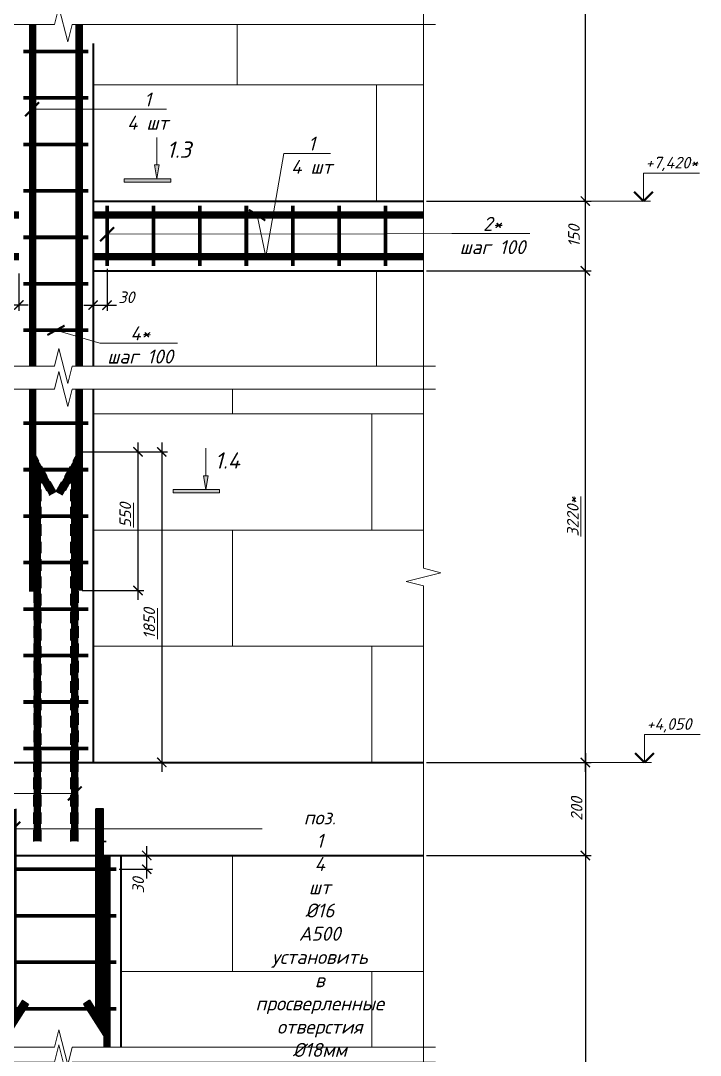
# Model space of a CAD drawing. Header units: millimetres. Extents: x -1807136 to 209800, y 0 to 410608.
# Drawn here: x 17812 to 19276, y 41194 to 43420 of the extents above; entities that cross this region are included whole.
import ezdxf
from ezdxf import colors
from ezdxf.entities.mleader import LeaderData, LeaderLine
from ezdxf.enums import TextEntityAlignment as Align
from ezdxf.math import Vec2, Vec3

# ---------------------------------------------------------------- set-up
doc = ezdxf.new("R2010")
doc.units = ezdxf.units.MM
doc.header["$PDMODE"] = 3
doc.linetypes.add('DASHED2', pattern=[0.375, 0.25, -0.125])
doc.layers.get('0').update_dxf_attribs({"lineweight": 5})
doc.layers.get('Defpoints').update_dxf_attribs({"lineweight": 0})
for name, color, linetype, lineweight in [('#Dimensions', 7, 'Continuous', 9), ('#Арматура', 152, 'Continuous', 30), ('#Бетон разрез', 22, 'Continuous', 40), ('#Выноски', 7, 'Continuous', 15), ('#Газобетон вид', 150, 'Continuous', 18), ('#разм', 7, 'Continuous', 9), ('A-okno', 7, 'Continuous', 0), ('k_ Размеры', 7, 'Continuous', 15)]:
    doc.layers.add(name, color=color, linetype=linetype, lineweight=lineweight)
doc.layers.add('#Арматура вид_2', color=7, linetype='Continuous', lineweight=35, true_color=0x616161)
doc.styles.add('STEP PR', font='isocpeui.ttf')
doc.dimstyles.new('SPDS', dxfattribs={"dimscale": 10, "dimtxt": 2.5, "dimasz": 2, "dimexe": 1.25, "dimexo": 0.625, "dimtad": 1, "dimdec": 0, "dimrnd": 0.001, "dimtxsty": 'STEP PR', "dimblk": 'ARCHTICK', "dimcen": 2.5, "dimdle": 2, "dimclrd": 256, "dimclre": 256, "dimclrt": 7, "dimadec": 0, "dimazin": 2, "dimtfac": 0.75, "dimtdec": 0, "dimtmove": 1, "dimatfit": 3, "dimfxl": 1, "dimtolj": 1, "dimarcsym": 1})

# ---------------------------------------------------------------- blocks, each defined once
blk = doc.blocks.new('_ArchTick')
at = {"color": 0, "linetype": 'ByBlock', "const_width": 0.15}
blk.add_lwpolyline([(-0.5, -0.5), (0.5, 0.5)], dxfattribs=at)
blk = doc.blocks.new('*D85')
at = {"layer": '#Dimensions', "lineweight": -2, "transparency": 16777216}
for p, q in [((18116.2, 42512.5), (18116.2, 41804.1)), ((17942.6, 42492.5), (18128.7, 42492.5)), ((17974.6, 41824.1), (18128.7, 41824.1))]:
    blk.add_line(p, q, dxfattribs=at)
at = {"layer": 'Defpoints', "color": 0, "transparency": 16777216}
for p in [(17936.3, 42492.5), (17968.3, 41824.1), (18116.2, 41824.1)]:
    blk.add_point(p, dxfattribs=at)
at = {"layer": '#Dimensions', "lineweight": -2, "transparency": 16777216, "xscale": 20, "yscale": 20, "zscale": 20}
for p, rotation in [((18116.2, 42492.5), 90), ((18116.2, 41824.1), 270)]:
    blk.add_blockref('_ArchTick', p, dxfattribs=dict(at, rotation=rotation))
at = {"layer": '#Dimensions', "transparency": 16777216, "insert": (18089.2, 42123.1), "char_height": 25, "attachment_point": 5, "rotation": 90, "style": 'STEP PR'}
blk.add_mtext('\\A1;\\L1850', dxfattribs=at)
blk = doc.blocks.new('*U425')
at = {"color": 0, "linetype": 'ByBlock', "lineweight": -2}
for p, q in [((68.511, 0), (68.823, 1.25)), ((68.823, 1.25), (69.448, -1.25)), ((68.511, 0), (0, 0)), ((69.448, -1.25), (69.761, 0)), ((138.271, 0), (69.761, 0))]:
    blk.add_line(p, q, dxfattribs=at)
blk = doc.blocks.new('*U97')
at = {"layer": '#разм', "ltscale": 100, "elevation": 0}
for points in [[(4577173, -920400), (4578375, -920400)], [(4577173, -921000), (4577173, -920400)], [(4575899, -921000), (4577323, -921000)]]:
    blk.add_lwpolyline(points, dxfattribs=at)
at = {"layer": 'A-okno', "color": 0, "lineweight": 50, "ltscale": 100, "elevation": 0}
for points in [[(4577173, -921000), (4576973, -920800)], [(4577173, -921000), (4577373, -920800)]]:
    blk.add_lwpolyline(points, dxfattribs=at)
at = {"layer": '#разм', "style": 'STEP PR'}
for tag, p in [('ОТМЕТКА', (4577216, -920299)), ('ПРИМЕЧАНИЕ', (4577314, -920711))]:
    blk.add_attdef(tag, p, '', height=250, dxfattribs=at)
blk = doc.blocks.new('*U108')
at = {"color": 0, "linetype": 'ByBlock', "lineweight": -2}
for p, q in [((26.107, 0), (26.419, 1.25)), ((26.419, 1.25), (27.044, -1.25)), ((26.107, 0), (0, 0)), ((27.044, -1.25), (27.357, 0)), ((53.463, 0), (27.357, 0))]:
    blk.add_line(p, q, dxfattribs=at)
blk = doc.blocks.new('*U114')
at = {"ltscale": 100}
h = blk.add_hatch(color=256, dxfattribs=at)
h.dxf.hatch_style = 1
h.paths.add_polyline_path([(1415, 1070), (1365, 1070), (1315, 1070), (1365, 770)])
h = blk.add_hatch(color=256, dxfattribs=at)
h.dxf.hatch_style = 1
h.paths.add_polyline_path([(1665, 700), (1665, 770), (665, 770), (665, 700)])
at = {"linetype": 'Continuous', "ltscale": 100}
for p, q in [((1365, 770), (1315, 1070)), ((1315, 1070), (1365, 1070)), ((1415, 1070), (1365, 1070)), ((1365, 770), (1415, 1070)), ((1665, 770), (665, 770)), ((665, 700), (1665, 700)), ((1665, 700), (1665, 770))]:
    blk.add_line(p, q, dxfattribs=at)
at = {"linetype": 'Continuous', "ltscale": 100, "extrusion": (1, -1e-16, 0), "elevation": 1365}
blk.add_lwpolyline([(1660, 0), (1070, 0)], dxfattribs=at)
at = {"linetype": 'Continuous', "ltscale": 100}
blk.add_lwpolyline([(665, 700), (665, 770)], dxfattribs=at)
at = {"ltscale": 100, "style": 'STEP PR'}
blk.add_attdef('Nh', text='', height=350, dxfattribs=at).set_placement((1799, 1222), align=Align.RIGHT)
blk = doc.blocks.new('*D109')
at = {"layer": '#Dimensions', "lineweight": -2, "transparency": 16777216}
for p, q in [((19028.5, 41804.1), (19028.5, 42902.3)), ((18686.1, 42882.3), (19041, 42882.3)), ((18686.1, 41824.1), (19041, 41824.1))]:
    blk.add_line(p, q, dxfattribs=at)
at = {"layer": 'Defpoints', "color": 0, "transparency": 16777216}
for p in [(18679.9, 42882.3), (19028.5, 42882.3), (18679.9, 41824.1)]:
    blk.add_point(p, dxfattribs=at)
at = {"layer": '#Dimensions', "lineweight": -2, "transparency": 16777216, "xscale": 20, "yscale": 20, "zscale": 20}
for p, rotation in [((19028.5, 42882.3), 90), ((19028.5, 41824.1), 270)]:
    blk.add_blockref('_ArchTick', p, dxfattribs=dict(at, rotation=rotation))
at = {"layer": '#Dimensions', "transparency": 16777216, "insert": (19001.5, 42353.2), "char_height": 25, "attachment_point": 5, "rotation": 90, "style": 'STEP PR'}
blk.add_mtext('\\A1;\\L3220*\\P', dxfattribs=at)
blk = doc.blocks.new('*D110')
at = {"layer": '#Dimensions', "lineweight": -2, "transparency": 16777216}
for p, q in [((19028.5, 42862.3), (19028.5, 43052.3)), ((18686.1, 43032.3), (19041, 43032.3)), ((18686.1, 42882.3), (19041, 42882.3))]:
    blk.add_line(p, q, dxfattribs=at)
at = {"layer": 'Defpoints', "color": 0, "transparency": 16777216}
for p in [(18679.9, 43032.3), (19028.5, 43032.3), (18679.9, 42882.3)]:
    blk.add_point(p, dxfattribs=at)
at = {"layer": '#Dimensions', "lineweight": -2, "transparency": 16777216, "xscale": 20, "yscale": 20, "zscale": 20}
for p, rotation in [((19028.5, 43032.3), 90), ((19028.5, 42882.3), 270)]:
    blk.add_blockref('_ArchTick', p, dxfattribs=dict(at, rotation=rotation))
at = {"layer": '#Dimensions', "transparency": 16777216, "insert": (19004, 42957.3), "char_height": 25, "attachment_point": 5, "rotation": 90, "style": 'STEP PR'}
blk.add_mtext('\\A1;150', dxfattribs=at)
blk = doc.blocks.new('*D111')
at = {"layer": '#Dimensions', "lineweight": -2, "transparency": 16777216}
for p, q in [((19028.5, 43012.3), (19028.5, 44140.9)), ((18686.1, 44120.9), (19041, 44120.9)), ((18686.1, 43032.3), (19041, 43032.3))]:
    blk.add_line(p, q, dxfattribs=at)
at = {"layer": 'Defpoints', "color": 0, "transparency": 16777216}
for p in [(18679.9, 44120.9), (19028.5, 44120.9), (18679.9, 43032.3)]:
    blk.add_point(p, dxfattribs=at)
at = {"layer": '#Dimensions', "lineweight": -2, "transparency": 16777216, "xscale": 20, "yscale": 20, "zscale": 20}
for p, rotation in [((19028.5, 44120.9), 90), ((19028.5, 43032.3), 270)]:
    blk.add_blockref('_ArchTick', p, dxfattribs=dict(at, rotation=rotation))
at = {"layer": '#Dimensions', "transparency": 16777216, "insert": (19001.5, 43576.6), "char_height": 25, "attachment_point": 5, "rotation": 90, "style": 'STEP PR'}
blk.add_mtext('\\A1;\\L2980*', dxfattribs=at)
blk = doc.blocks.new('*D130')
at = {"layer": '#Dimensions', "lineweight": -2, "transparency": 16777216}
for p, q in [((17998.3, 42886.1), (17998.3, 42795.8)), ((17968.3, 42876.1), (17968.3, 42795.8)), ((17948.3, 42808.3), (18018.3, 42808.3))]:
    blk.add_line(p, q, dxfattribs=at)
at = {"layer": 'Defpoints', "color": 0, "transparency": 16777216}
for p in [(17998.3, 42892.3), (17968.3, 42882.3), (17998.3, 42808.3)]:
    blk.add_point(p, dxfattribs=at)
at = {"layer": '#Dimensions', "lineweight": -2, "transparency": 16777216, "xscale": 20, "yscale": 20, "zscale": 20, "rotation": 180}
blk.add_blockref('_ArchTick', (17968.3, 42808.3), dxfattribs=at)
at = {"layer": '#Dimensions', "lineweight": -2, "transparency": 16777216, "xscale": 20, "yscale": 20, "zscale": 20}
blk.add_blockref('_ArchTick', (17998.3, 42808.3), dxfattribs=at)
at = {"layer": '#Dimensions', "transparency": 16777216, "insert": (18040, 42825.2), "char_height": 25, "attachment_point": 5, "style": 'STEP PR'}
blk.add_mtext('\\A1;30', dxfattribs=at)
blk = doc.blocks.new('*D131')
at = {"layer": '#Dimensions', "lineweight": -2, "transparency": 16777216}
for p, q in [((17778.3, 42886.1), (17778.3, 42795.8)), ((17808.3, 42876.1), (17808.3, 42795.8)), ((17828.3, 42808.3), (17758.3, 42808.3))]:
    blk.add_line(p, q, dxfattribs=at)
at = {"layer": 'Defpoints', "color": 0, "transparency": 16777216}
for p in [(17778.3, 42892.3), (17808.3, 42882.3), (17778.3, 42808.3)]:
    blk.add_point(p, dxfattribs=at)
at = {"layer": '#Dimensions', "lineweight": -2, "transparency": 16777216, "xscale": 20, "yscale": 20, "zscale": 20, "rotation": 180}
blk.add_blockref('_ArchTick', (17778.3, 42808.3), dxfattribs=at)
at = {"layer": '#Dimensions', "lineweight": -2, "transparency": 16777216, "xscale": 20, "yscale": 20, "zscale": 20}
blk.add_blockref('_ArchTick', (17808.3, 42808.3), dxfattribs=at)
at = {"layer": '#Dimensions', "transparency": 16777216, "insert": (17739.3, 42823.6), "char_height": 25, "attachment_point": 5, "style": 'STEP PR'}
blk.add_mtext('\\A1;30', dxfattribs=at)
blk = doc.blocks.new('*D181')
at = {"layer": 'Defpoints', "color": 0, "transparency": 16777216}
for p in [(17938.3, 42492.5), (17938.3, 42193.9), (18064.9, 42193.9)]:
    blk.add_point(p, dxfattribs=at)
at = {"layer": 'k_ Размеры', "lineweight": -2, "transparency": 16777216}
for p, q in [((18064.9, 42512.5), (18064.9, 42173.9)), ((17944.6, 42492.5), (18077.4, 42492.5)), ((17944.6, 42193.9), (18077.4, 42193.9))]:
    blk.add_line(p, q, dxfattribs=at)
at = {"layer": 'k_ Размеры', "lineweight": -2, "transparency": 16777216, "xscale": 20, "yscale": 20, "zscale": 20}
for p, rotation in [((18064.9, 42492.5), 90), ((18064.9, 42193.9), 270)]:
    blk.add_blockref('_ArchTick', p, dxfattribs=dict(at, rotation=rotation))
at = {"layer": 'k_ Размеры', "color": 7, "transparency": 16777216, "insert": (18037.6, 42356.2), "char_height": 25, "attachment_point": 5, "rotation": 90, "style": 'STEP PR'}
blk.add_mtext('\\A1;\\L550', dxfattribs=at)
blk = doc.blocks.new('*D422')
at = {"layer": 'Defpoints', "color": 0, "transparency": 16777216}
for p in [(18018.3, 41624.1), (18083.7, 41624.1), (18018.3, 41594.1)]:
    blk.add_point(p, dxfattribs=at)
at = {"layer": 'k_ Размеры', "lineweight": -2, "transparency": 16777216}
for p, q in [((18083.7, 41574.1), (18083.7, 41644.1)), ((18024.6, 41624.1), (18096.2, 41624.1)), ((18024.6, 41594.1), (18096.2, 41594.1))]:
    blk.add_line(p, q, dxfattribs=at)
at = {"layer": 'k_ Размеры', "lineweight": -2, "transparency": 16777216, "xscale": 20, "yscale": 20, "zscale": 20}
for p, rotation in [((18083.7, 41624.1), 90), ((18083.7, 41594.1), 270)]:
    blk.add_blockref('_ArchTick', p, dxfattribs=dict(at, rotation=rotation))
at = {"layer": 'k_ Размеры', "color": 7, "transparency": 16777216, "insert": (18065.4, 41559.7), "char_height": 25, "attachment_point": 5, "rotation": 90, "style": 'STEP PR'}
blk.add_mtext('\\A1;30', dxfattribs=at)
blk = doc.blocks.new('*D426')
at = {"layer": 'Defpoints', "color": 0, "transparency": 16777216}
for p in [(18679.9, 41824.1), (18679.9, 41624.1), (19028.5, 41624.1)]:
    blk.add_point(p, dxfattribs=at)
at = {"layer": 'k_ Размеры', "lineweight": -2, "transparency": 16777216}
for p, q in [((19028.5, 41844.1), (19028.5, 41604.1)), ((18686.1, 41824.1), (19041, 41824.1)), ((18686.1, 41624.1), (19041, 41624.1))]:
    blk.add_line(p, q, dxfattribs=at)
at = {"layer": 'k_ Размеры', "lineweight": -2, "transparency": 16777216, "xscale": 20, "yscale": 20, "zscale": 20}
for p, rotation in [((19028.5, 41824.1), 90), ((19028.5, 41624.1), 270)]:
    blk.add_blockref('_ArchTick', p, dxfattribs=dict(at, rotation=rotation))
at = {"layer": 'k_ Размеры', "color": 7, "transparency": 16777216, "insert": (19009.8, 41724.1), "char_height": 25, "attachment_point": 5, "rotation": 90, "style": 'STEP PR'}
blk.add_mtext('\\A1;200', dxfattribs=at)
blk = doc.blocks.new('*D427')
at = {"layer": 'Defpoints', "color": 0, "transparency": 16777216}
for p in [(18679.9, 41624.1), (18679.9, 40375.3), (19028.5, 40375.3)]:
    blk.add_point(p, dxfattribs=at)
at = {"layer": 'k_ Размеры', "lineweight": -2, "transparency": 16777216}
for p, q in [((19028.5, 41644.1), (19028.5, 40355.3)), ((18686.1, 41624.1), (19041, 41624.1)), ((18686.1, 40375.3), (19041, 40375.3))]:
    blk.add_line(p, q, dxfattribs=at)
at = {"layer": 'k_ Размеры', "lineweight": -2, "transparency": 16777216, "xscale": 20, "yscale": 20, "zscale": 20}
for p, rotation in [((19028.5, 41624.1), 90), ((19028.5, 40375.3), 270)]:
    blk.add_blockref('_ArchTick', p, dxfattribs=dict(at, rotation=rotation))
at = {"layer": 'k_ Размеры', "color": 7, "transparency": 16777216, "insert": (19009.8, 40999.7), "char_height": 25, "attachment_point": 5, "rotation": 90, "style": 'STEP PR'}
blk.add_mtext('\\A1;3850', dxfattribs=at)

msp = doc.modelspace()

# ---------------------------------------------------------------- linework, layer by layer
at = {"layer": '#Арматура'}
for points, const_width in [([(17838.3325, 43412.33549), (17838.3325, 42677.08904)], 16), ([(17938.3325, 43412.33549), (17938.3325, 42677.08904)], 16), ([(17958.3325, 43354.14653), (17818.3325, 43354.14653)], 8), ([(17958.3325, 43254.14653), (17818.3325, 43254.14653)], 8), ([(17958.3325, 43154.14653), (17818.3325, 43154.14653)], 8), ([(17958.3325, 43054.14653), (17818.3325, 43054.14653)], 8), ([(17998.3325, 42892.31395), (17998.3325, 43022.31395)], 8), ([(18098.3325, 42892.31395), (18098.3325, 43022.31395)], 8), ([(18198.3325, 42892.31395), (18198.3325, 43022.31395)], 8), ([(18298.3325, 42892.31395), (18298.3325, 43022.31395)], 8), ([(18398.3325, 42892.31395), (18398.3325, 43022.31395)], 8), ([(18498.3325, 42892.31395), (18498.3325, 43022.31395)], 8), ([(18598.3325, 42892.31395), (18598.3325, 43022.31395)], 8), ([(17128.45433, 43002.31395), (17808.3325, 43002.31395)], 16), ([(17968.3325, 43002.31395), (18679.85115, 43002.31395)], 16), ([(17958.3325, 42954.14653), (17818.3325, 42954.14653)], 8), ([(17128.45433, 42912.31395), (17808.3325, 42912.31395)], 16), ([(17968.3325, 42912.31395), (18679.85115, 42912.31395)], 16), ([(17958.3325, 42854.14653), (17818.3325, 42854.14653)], 8), ([(17958.3325, 42754.14653), (17818.3325, 42754.14653)], 8), ([(17838.3325, 42627.72901), (17838.3325, 42191.60116)], 16), ([(17938.3325, 42627.72901), (17938.3325, 42193.94219)], 16), ([(17958.3325, 42554.14653), (17818.3325, 42554.14653)], 8), ([(17958.3325, 42454.14653), (17818.3325, 42454.14653)], 8), ([(17958.3325, 42354.14653), (17818.3325, 42354.14653)], 8), ([(17958.3325, 42254.14653), (17818.3325, 42254.14653)], 8), ([(17958.3325, 42154.14653), (17818.3325, 42154.14653)], 8), ([(17958.3325, 42054.14653), (17818.3325, 42054.14653)], 8), ([(17958.3325, 41954.14653), (17818.3325, 41954.14653)], 8), ([(17958.3325, 41854.14653), (17818.3325, 41854.14653)], 8), ([(17998.3325, 41624.14653), (17998.3325, 41211.18108)], 16), ([(18018.3325, 41594.14653), (17758.3325, 41594.14653)], 8), ([(18018.3325, 41494.14653), (17758.3325, 41494.14653)], 8), ([(18018.3325, 41394.14653), (17758.3325, 41394.14653)], 8), ([(18018.3325, 41294.14653), (17758.3325, 41294.14653)], 8)]:
    msp.add_lwpolyline(points, dxfattribs=dict(at, const_width=const_width))
at = {"layer": '#Арматура', "linetype": 'DASHED2', "ltscale": 100}
for points in [[(17856.3325, 41824.14653), (17856.3325, 42430.6887), (17873.77869, 42399.24292), (17887.76968, 42407.00516), (17840.3325, 42492.50799), (17840.3325, 41824.14653)], [(17920.3325, 41824.14653), (17920.3325, 42430.6887), (17902.8863, 42399.24292), (17888.89531, 42407.00516), (17936.3325, 42492.50799), (17936.3325, 41824.14653)]]:
    msp.add_lwpolyline(points, close=True, dxfattribs=at)
for points in [[(17840.3325, 41654.14653), (17840.3325, 41824.14653)], [(17856.3325, 41654.14653), (17856.3325, 41824.14653)], [(17920.3325, 41654.14653), (17920.3325, 41824.14653)], [(17936.3325, 41654.14653), (17936.3325, 41824.14653)], [(17980.3325, 41654.14653), (17996.3325, 41654.14653)], [(17980.3325, 41654.14653), (17996.3325, 41654.14653)], [(17996.3325, 41654.14653), (17980.3325, 41654.14653)]]:
    msp.add_lwpolyline(points, dxfattribs=at)
at = {"layer": '#Арматура', "ltscale": 100}
for points in [[(17829.35248, 41304.09411), (17786.3325, 41236.10938), (17786.3325, 41724.14653)], [(17815.83205, 41312.64969), (17802.3325, 41291.31627), (17802.3325, 41724.14653)], [(17947.64527, 41304.09411), (17990.3325, 41236.10938), (17990.3325, 41724.14653)], [(17960.83295, 41312.64969), (17974.3325, 41291.31627), (17974.3325, 41724.14653)], [(17990.3325, 41724.14653), (17974.3325, 41724.14653)], [(17815.83205, 41312.64969), (17829.35248, 41304.09411)], [(17960.83295, 41312.64969), (17947.64527, 41304.09411)]]:
    msp.add_lwpolyline(points, dxfattribs=at)
at = {"layer": '#Арматура вид_2', "linetype": 'DASHED2', "ltscale": 100, "const_width": 16}
for points in [[(17848.3325, 41654.14653), (17848.3325, 42461.59834), (17880.77419, 42403.12404)], [(17928.3325, 41654.14653), (17928.3325, 42461.59834), (17895.89081, 42403.12404)]]:
    msp.add_lwpolyline(points, dxfattribs=at)
at = {"layer": '#Арматура вид_2', "ltscale": 100, "const_width": 16}
for points in [[(17822.59226, 41308.3719), (17794.3325, 41263.71282), (17794.3325, 41724.14653)], [(17954.07273, 41308.3719), (17982.3325, 41263.71282), (17982.3325, 41724.14653)]]:
    msp.add_lwpolyline(points, dxfattribs=at)
at = {"layer": '#Бетон разрез'}
for points in [[(17968.3325, 43371.48913), (17968.3325, 42677.08904)], [(17968.3325, 43032.31395), (18679.85115, 43032.31395)], [(17968.3325, 42882.31395), (18679.85115, 42882.31395)], [(17968.3325, 42627.72901), (17968.3325, 41824.14653)], [(17128.45433, 41824.14653), (18679.85115, 41824.14653)], [(17808.3325, 41824.14653), (17968.3325, 41824.14653)], [(17128.45433, 41624.14653), (18679.85115, 41624.14653)], [(17128.45433, 41624.14653), (18679.85115, 41624.14653)], [(18028.3325, 41624.14653), (18028.3325, 41211.18108)]]:
    msp.add_lwpolyline(points, dxfattribs=at)
at = {"layer": '#Газобетон вид'}
for points in [[(18278.75568, 43412.33549), (18278.75568, 43282.31395), (17968.3325, 43282.31395)], [(18679.85115, 43282.31395), (18278.75568, 43282.31395), (18278.75568, 43412.33549)], [(18679.85115, 43032.31395), (18578.75568, 43032.31395), (18578.75568, 43282.31395), (18679.85115, 43282.31395)], [(18679.85115, 42882.31395), (18578.75568, 42882.31395), (18578.75568, 42677.08904)], [(18268.3325, 42627.72901), (18268.3325, 42574.14653), (17968.3325, 42574.14653)], [(18679.85115, 42574.14653), (18268.3325, 42574.14653), (18268.3325, 42627.72901)], [(18679.85115, 42324.14653), (18568.3325, 42324.14653), (18568.3325, 42574.14653), (18679.85115, 42574.14653)], [(17968.3325, 42324.14653), (18268.3325, 42324.14653), (18268.3325, 42074.14653), (17968.3325, 42074.14653)], [(18679.85115, 42074.14653), (18268.3325, 42074.14653), (18268.3325, 42324.14653), (18679.85115, 42324.14653)], [(18669.42797, 41824.14653), (18568.3325, 41824.14653), (18568.3325, 42074.14653), (18679.85115, 42074.14653)], [(17128.45433, 41824.14653), (18679.85115, 41824.14653)], [(18028.3325, 41624.14653), (18268.3325, 41624.14653), (18268.3325, 41374.14653), (18028.3325, 41374.14653)], [(18679.85115, 41374.14653), (18268.3325, 41374.14653), (18268.3325, 41624.14653), (18679.85115, 41624.14653)], [(18028.3325, 41211.18108), (18028.3325, 41374.14653), (18568.3325, 41374.14653), (18568.3325, 41211.18108)], [(18568.3325, 41211.18108), (18568.3325, 41374.14653), (18679.85115, 41374.14653)]]:
    msp.add_lwpolyline(points, dxfattribs=at)
for points in [[(18568.3325, 42324.14653), (17968.3325, 42324.14653), (17968.3325, 42574.14653), (18568.3325, 42574.14653)], [(18568.3325, 41824.14653), (17968.3325, 41824.14653), (17968.3325, 42074.14653), (18568.3325, 42074.14653)]]:
    msp.add_lwpolyline(points, close=True, dxfattribs=at)

# ---------------------------------------------------------------- block references
at = {"layer": '#Dimensions', "xscale": 0.1, "yscale": 0.1, "zscale": 0.1}
for p, values in [((-438563.43627, 135132.32706, 0), {'ОТМЕТКА': '+7,420*'}), ((-438561.31969, 133924.15964, 0), {'ОТМЕТКА': '+4,050'})]:
    msp.add_blockref('*U97', p, dxfattribs=at).add_auto_attribs(values)
at = {"xscale": -30, "yscale": -30, "zscale": -30, "rotation": 270}
msp.add_blockref('*U425', (18679.85115, 40149.00674), dxfattribs=at)
at = {"xscale": -30, "yscale": -30, "zscale": -30}
for p in [(18706.10115, 43412.33549), (18706.10115, 42677.08904), (18706.10115, 42627.72901), (18706.10115, 41211.18108), (18706.10115, 41178.83922)]:
    msp.add_blockref('*U108', p, dxfattribs=at)
ref = msp.add_blockref('*U114', (17969.007, 43003.20844), dxfattribs=dict(xscale=0.1, yscale=0.1, zscale=0.1))
ref.add_attrib('Nh', '1.3', dxfattribs={"ltscale": 100, "height": 35, "style": 'STEP PR'}).set_placement((18179.13038, 43125.39186), align=Align.RIGHT)
ref = msp.add_blockref('*U114', (18074.28638, 42334.25071), dxfattribs=dict(xscale=0.1, yscale=0.1, zscale=0.1))
ref.add_attrib('Nh', '1.4', dxfattribs={"ltscale": 100, "height": 35, "style": 'STEP PR'}).set_placement((18284.40977, 42456.43413), align=Align.RIGHT)

# ---------------------------------------------------------------- dimensions: what is measured, and where the dimension line sits
at = {"layer": '#Dimensions'}
for base, p1, p2, text, picture, middle in [((19028.53924, 44120.89714), (18679.85115, 43032.31395), (18679.85115, 44120.89714), '%%U2980*', '*D111', (19001.53924, 43576.60555)), ((19028.53924, 42882.31395), (18679.85115, 41824.14653), (18679.85115, 42882.31395), '%%U3220*\\P', '*D109', (19001.53924, 42353.23024))]:
    dim = msp.add_linear_dim(base=base, p1=p1, p2=p2, angle=90, text=text, dimstyle='SPDS', override={"dimscale": 10, "dimgap": 1.2, "dimrnd": 5, "dimtxsty": 'STEP PR', "dimblk1": 'ArchTick', "dimblk2": 'ArchTick', "dimsah": 1, "dimclrt": 256}, dxfattribs=at)
    dim.commit()
    dim.dimension.update_dxf_attribs({"geometry": picture, "text_midpoint": middle})
dim = msp.add_linear_dim(base=(19028.53924, 43032.31395), p1=(18679.85115, 42882.31395), p2=(18679.85115, 43032.31395), angle=90, dimstyle='SPDS', override={"dimscale": 10, "dimgap": 1.2, "dimrnd": 5, "dimtxsty": 'STEP PR', "dimblk1": 'ArchTick', "dimblk2": 'ArchTick', "dimsah": 1, "dimclrt": 256}, dxfattribs=at)
dim.commit()
dim.dimension.update_dxf_attribs({"geometry": '*D110', "text_midpoint": (19004.03924, 42957.31395)})
for base, p1, p2, picture, middle in [((17778.3325, 42808.25822), (17808.3325, 42882.31395), (17778.3325, 42892.31395), '*D131', (17739.34726, 42799.10803)), ((17998.3325, 42808.25822), (17968.3325, 42882.31395), (17998.3325, 42892.31395), '*D130', (18039.97098, 42800.71618))]:
    dim = msp.add_linear_dim(base=base, p1=p1, p2=p2, dimstyle='SPDS', override={"dimgap": 1.2, "dimrnd": 5, "dimtxsty": 'STEP PR', "dimblk1": 'ArchTick', "dimblk2": 'ArchTick', "dimsah": 1, "dimclrt": 256}, dxfattribs=at)
    dim.commit()
    dim.dimension.update_dxf_attribs({"geometry": picture, "text_midpoint": middle, "dimtype": 160})
dim = msp.add_linear_dim(base=(18116.21587, 41824.14653), p1=(17936.3325, 42492.50799), p2=(17968.3325, 41824.14653), angle=90, text='%%U1850', dimstyle='SPDS', override={"dimgap": 1.2, "dimrnd": 5, "dimblk1": 'ArchTick', "dimblk2": 'ArchTick', "dimsah": 1, "dimclrt": 256}, dxfattribs=at)
dim.commit()
dim.dimension.update_dxf_attribs({"geometry": '*D85', "text_midpoint": (18116.21587, 42123.13051), "dimtype": 160})
at = {"layer": 'k_ Размеры'}
dim = msp.add_linear_dim(base=(18064.85917, 42193.94219), p1=(17938.3325, 42492.50799), p2=(17938.3325, 42193.94219), angle=90, text='%%U550', dimstyle='SPDS', dxfattribs=at)
dim.commit()
dim.dimension.update_dxf_attribs({"geometry": '*D181', "text_midpoint": (18058.83291, 42356.20609), "dimtype": 160})
dim = msp.add_linear_dim(base=(19028.53924, 41624.14653), p1=(18679.85115, 41824.14653), p2=(18679.85115, 41624.14653), angle=90, dimstyle='SPDS', dxfattribs=at)
dim.commit()
dim.dimension.update_dxf_attribs({"geometry": '*D426', "text_midpoint": (19009.78924, 41724.14653)})
dim = msp.add_linear_dim(base=(18083.6856, 41624.14653), p1=(18018.3325, 41594.14653), p2=(18018.3325, 41624.14653), angle=90, dimstyle='SPDS', dxfattribs=at)
dim.commit()
dim.dimension.update_dxf_attribs({"geometry": '*D422', "text_midpoint": (18084.18973, 41559.68399), "dimtype": 160})
dim = msp.add_linear_dim(base=(19028.53924, 40375.25674), p1=(18679.85115, 41624.14653), p2=(18679.85115, 40375.25674), angle=90, text='3850', dimstyle='SPDS', dxfattribs=at)
dim.commit()
dim.dimension.update_dxf_attribs({"geometry": '*D427', "text_midpoint": (19009.78924, 40999.70164)})

# ---------------------------------------------------------------- leaders
at = {"layer": '#Выноски'}
ml = msp.add_multileader_mtext('Standard', dxfattribs=at)
ml.set_content('\\A1;1\\P4 шт', color=256, style='STEP PR')
ml.set_leader_properties(color=256, linetype='ByLayer', lineweight=-1)
ml.set_arrow_properties(name='ARCHTICK')
ml.build(insert=Vec2(0, 0))
ml.multileader.update_dxf_attribs({"text_left_attachment_type": 6, "text_right_attachment_type": 6, "dogleg_length": 0, "arrow_head_size": 30, "scale": 0.1})
ctx = ml.context
ctx.base_point, ctx.scale, ctx.char_height, ctx.arrow_head_size, ctx.landing_gap_size, ctx.plane_origin = Vec3(18025.59713, 43229.8007), 0.1, 30, 30, 12.5, Vec3(19034.6735, 42150.67655)
ctx.left_attachment, ctx.right_attachment, ctx.text_align_type = 6, 6, 1
notes = []
notes.append((ctx, [(0, (1, 1, 0), (18025.59713, 43229.8007), (1, 0), 0, [(0, [(17836.97337, 43229.8007), (17936.97337, 43229.8007)], 0, [])])]))
ctx.mtext.insert, ctx.mtext.rotation, ctx.mtext.alignment, ctx.mtext.flow_direction = Vec3(18085.73349, 43265.8007), 6.2831853072, 2, 5
ml = msp.add_multileader_mtext('Standard', dxfattribs=at)
ml.set_content('\\A1;1\\P4 шт', color=256, style='STEP PR')
ml.set_leader_properties(color=256, linetype='ByLayer', lineweight=-1)
ml.set_arrow_properties(name='ARCHTICK')
ml.build(insert=Vec2(0, 0))
ml.multileader.update_dxf_attribs({"text_left_attachment_type": 6, "text_right_attachment_type": 6, "dogleg_length": 0, "arrow_head_size": 30, "scale": 0.1})
ctx = ml.context
ctx.base_point, ctx.scale, ctx.char_height, ctx.arrow_head_size, ctx.landing_gap_size, ctx.plane_origin = Vec3(18378.85862, 43134.88262), 0.1, 30, 30, 12.5, Vec3(19268.22567, 42055.75847)
ctx.left_attachment, ctx.right_attachment, ctx.text_align_type = 6, 6, 1
notes.append((ctx, [(0, (1, 1, 0), (18378.85862, 43134.88262), (1, 0), 0, [(0, [(18321.41721, 43002.03616), (18340.01757, 42911.91954)], 0, [])])]))
ctx.mtext.insert, ctx.mtext.rotation, ctx.mtext.alignment, ctx.mtext.flow_direction = Vec3(18438.99498, 43170.88262), 6.2831853072, 2, 5
ml = msp.add_multileader_mtext('Standard', dxfattribs=at)
ml.set_content('\\A1;2*\\Pшаг 100', color=256, style='STEP PR')
ml.set_leader_properties(color=256, linetype='ByLayer', lineweight=-1)
ml.set_arrow_properties(name='ARCHTICK')
ml.build(insert=Vec2(0, 0))
ml.multileader.update_dxf_attribs({"text_left_attachment_type": 6, "text_right_attachment_type": 6, "dogleg_length": 0, "arrow_head_size": 30, "scale": 0.1})
ctx = ml.context
ctx.base_point, ctx.scale, ctx.char_height, ctx.arrow_head_size, ctx.landing_gap_size, ctx.plane_origin = Vec3(18741.27396, 42962.10733), 0.1, 30, 30, 12.5, Vec3(19898.76961, 41882.98318)
ctx.left_attachment, ctx.right_attachment, ctx.text_align_type = 6, 6, 1
notes.append((ctx, [(0, (1, 1, 0), (18741.27396, 42962.10733), (1, 0), 0, [(1, [(17998.3325, 42960.95169), (18598.3325, 42961.91577)], 0, [])])]))
ctx.mtext.insert, ctx.mtext.rotation, ctx.mtext.alignment, ctx.mtext.flow_direction = Vec3(18828.62623, 42998.10733), 6.2831853072, 2, 5
ml = msp.add_multileader_mtext('Standard', dxfattribs=at)
ml.set_content('\\A1;4*\\Pшаг 100', color=256, style='STEP PR')
ml.set_leader_properties(color=256, linetype='ByLayer', lineweight=-1)
ml.set_arrow_properties(name='ARCHTICK')
ml.build(insert=Vec2(0, 0))
ml.multileader.update_dxf_attribs({"text_left_attachment_type": 6, "text_right_attachment_type": 6, "dogleg_length": 0, "arrow_head_size": 30, "scale": 0.1})
ctx = ml.context
ctx.base_point, ctx.scale, ctx.char_height, ctx.arrow_head_size, ctx.landing_gap_size, ctx.plane_origin = Vec3(17982.41088, 42726.58413), 0.1, 30, 30, 12.5, Vec3(19766.40662, 41735.86741)
ctx.left_attachment, ctx.right_attachment, ctx.text_align_type = 6, 6, 1
notes.append((ctx, [(0, (1, 1, 0), (17982.41088, 42726.58413), (1, 0), 0, [(0, [(17888.3325, 42754.14653)], 0, [])])]))
ctx.mtext.insert, ctx.mtext.rotation, ctx.mtext.alignment, ctx.mtext.flow_direction = Vec3(18069.76316, 42762.58413), 6.2831853072, 2, 5
ml = msp.add_multileader_mtext('Standard', dxfattribs=at)
ml.set_content('\\A1;Выпуски из плиты\\Pсм. ЭЛ-16-КЖ л.14\\P(поз.18*)', color=256, style='STEP PR')
ml.set_leader_properties(color=256, linetype='ByLayer', lineweight=-1)
ml.set_arrow_properties(name='ARCHTICK')
ml.build(insert=Vec2(0, 0))
ml.multileader.update_dxf_attribs({"text_left_attachment_type": 6, "text_right_attachment_type": 6, "dogleg_length": 0, "arrow_head_size": 30, "scale": 0.1})
ctx = ml.context
ctx.base_point, ctx.scale, ctx.char_height, ctx.arrow_head_size, ctx.landing_gap_size, ctx.plane_origin = Vec3(17213.58013, 41757.44637), 0.1, 30, 30, 12.5, Vec3(18706.42074, 40678.32223)
ctx.left_attachment, ctx.right_attachment, ctx.text_align_type = 6, 6, 1
notes.append((ctx, [(1, (1, 1, 0), (17589.73922, 41757.44637), (-1, 0), 0, [(0, [(17928.77159, 41757.44637), (17847.09007, 41757.44637)], 0, [])])]))
ctx.mtext.insert, ctx.mtext.rotation, ctx.mtext.width, ctx.mtext.alignment, ctx.mtext.flow_direction = Vec3(17401.65967, 41793.44637), 6.2831853072, 451.6588192, 2, 5
ml = msp.add_multileader_mtext('Standard', dxfattribs=at)
ml.set_content('\\A1;поз. 1  4 шт\\P%%C16 A500\\Pустановить в просверленные отверстия %%C18мм', color=256, style='STEP PR')
ml.set_leader_properties(color=256, linetype='ByLayer', lineweight=-1)
ml.set_arrow_properties(name='ARCHTICK')
ml.build(insert=Vec2(0, 0))
ml.multileader.update_dxf_attribs({"text_left_attachment_type": 6, "text_right_attachment_type": 6, "dogleg_length": 0, "arrow_head_size": 30, "scale": 0.1})
ctx = ml.context
ctx.base_point, ctx.scale, ctx.char_height, ctx.arrow_head_size, ctx.landing_gap_size, ctx.plane_origin = Vec3(18274.5427, 41681.53393), 0.1, 30, 30, 12.5, Vec3(19284.25832, 39804.54897)
ctx.left_attachment, ctx.right_attachment, ctx.text_align_type = 6, 6, 1
notes.append((ctx, [(0, (1, 1, 0), (18274.5427, 41681.53393), (1, 0), 0, [(1, [(17796.3325, 41681.53393), (17982.3325, 41681.53393)], 0, [])])]))
ctx.mtext.insert, ctx.mtext.rotation, ctx.mtext.width, ctx.mtext.alignment, ctx.mtext.flow_direction = Vec3(18456.44043, 41720.53393), 6.2831853072, 451.6588192, 2, 5
for ctx, leaders in notes:
    for number, flags, end, landing, length, lines in leaders:
        leader = LeaderData()
        leader.index, (leader.has_last_leader_line, leader.has_dogleg_vector, leader.attachment_direction) = number, flags
        leader.last_leader_point, leader.dogleg_vector, leader.dogleg_length = Vec3(end), Vec3(landing), length
        for number, points, colour, breaks in lines:
            line = LeaderLine()
            line.index, line.vertices, line.color, line.breaks = number, Vec3.list(points), colors.encode_raw_color(colour), breaks
            leader.lines.append(line)
        ctx.leaders.append(leader)

doc.saveas('drawing.dxf')
